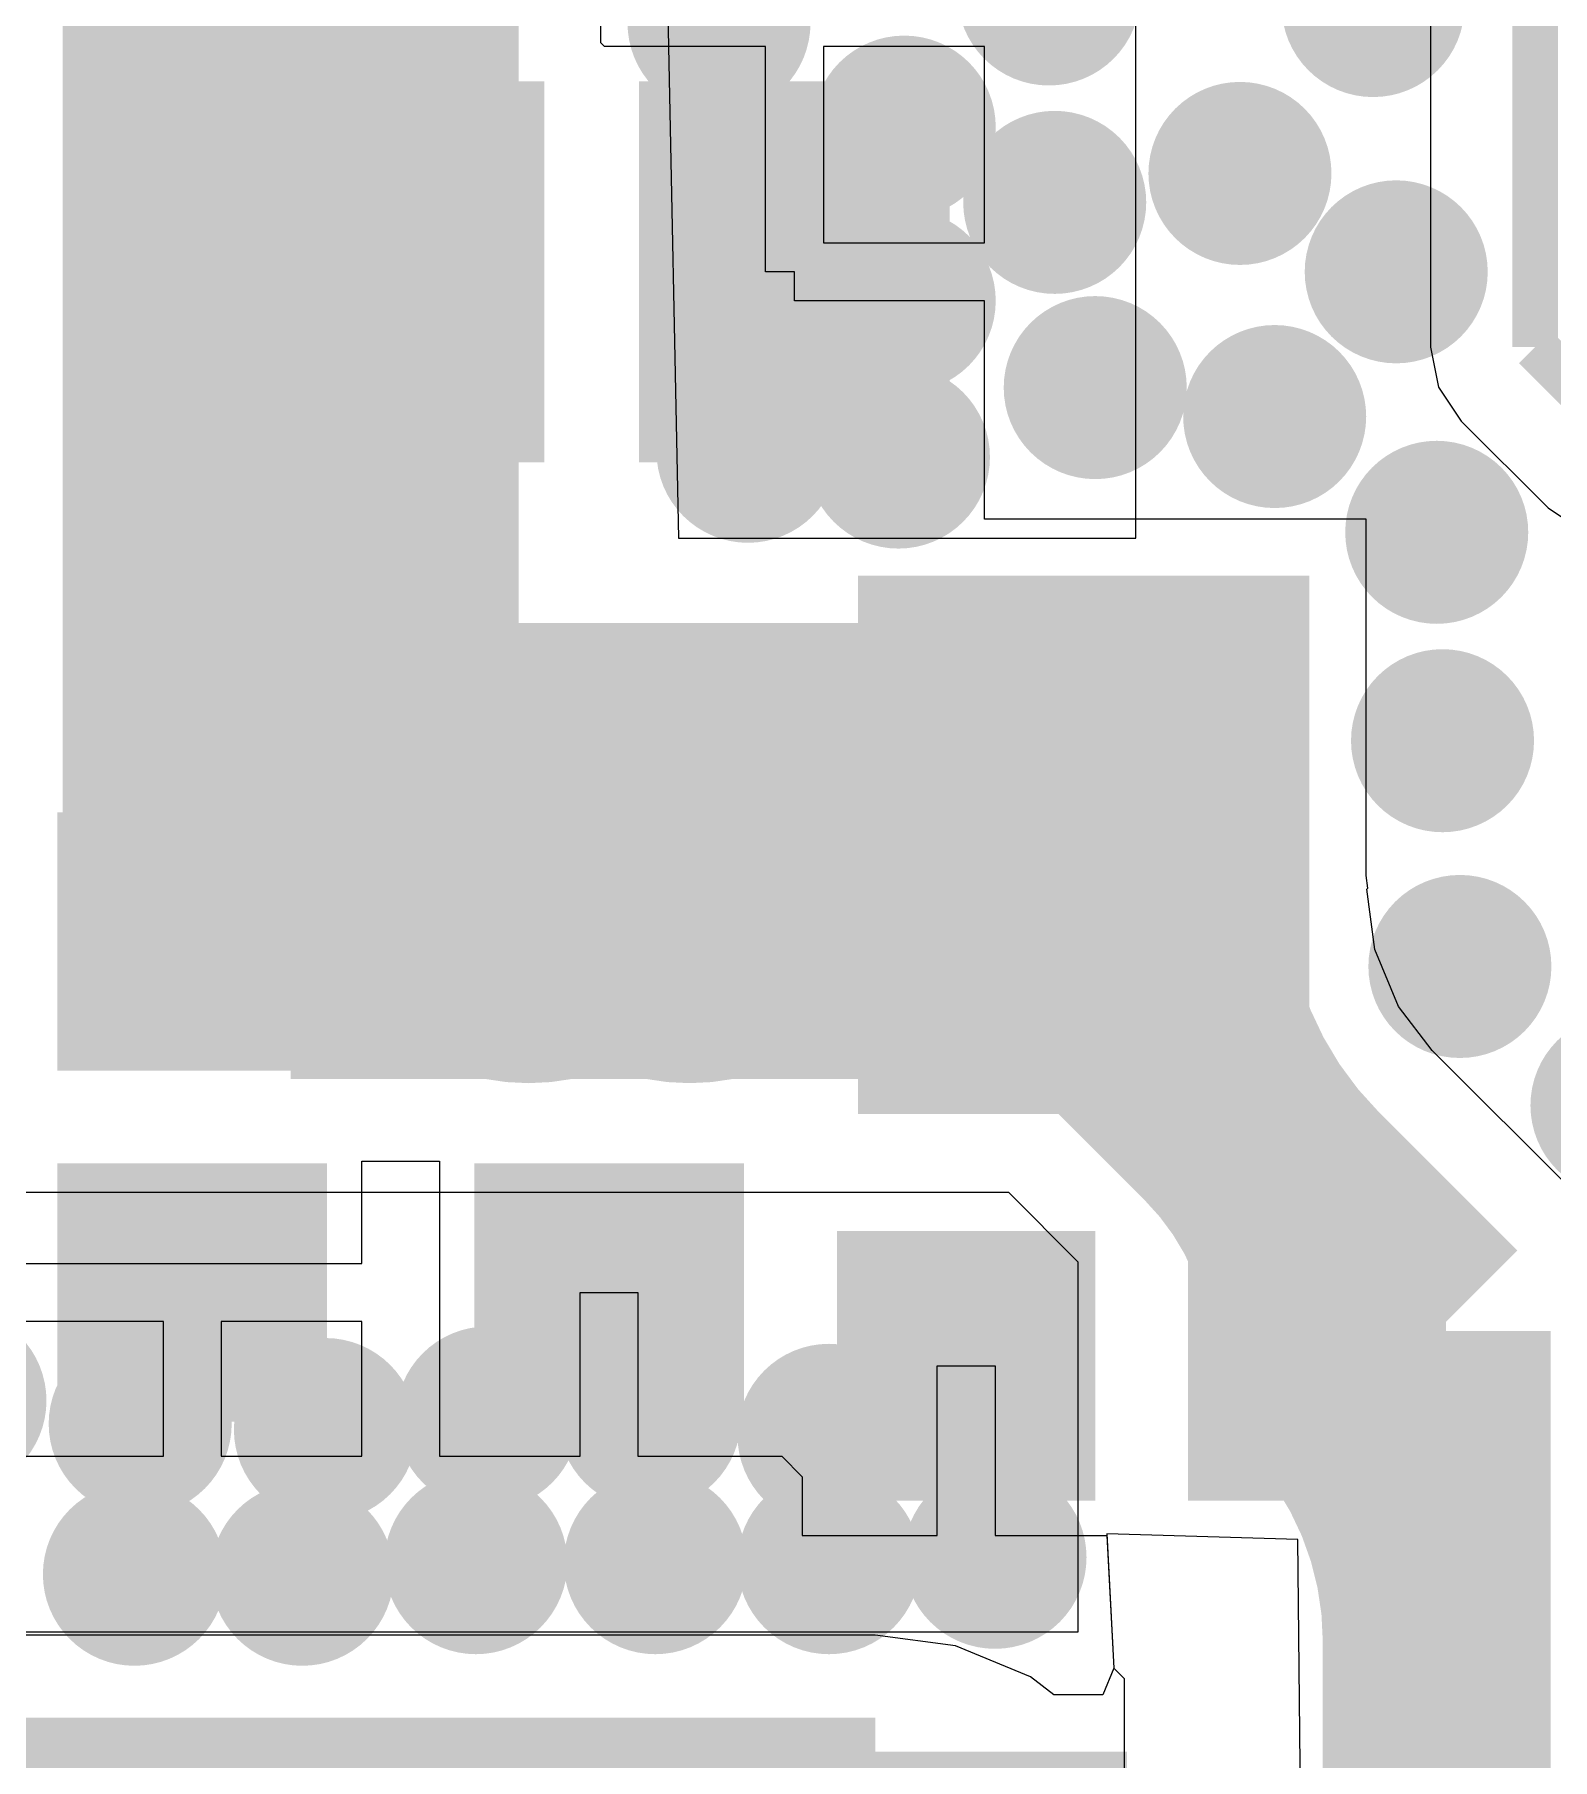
# Model space of a CAD drawing. Extents: x 56.2 to 141.8, y 48 to 96.4.
# Drawn here: x 100.07 to 106.73, y 60.66 to 68.22 of the extents above; entities that cross this region are included whole.
import ezdxf

# ---------------------------------------------------------------- set-up
doc = ezdxf.new("R2010")
doc.units = 0
doc.header["$MEASUREMENT"] = 0
for name, color, linetype in [('BOTTOMLAYER', 5, 'CONTINUOUS'), ('BOTTOMSOLDER', 6, 'CONTINUOUS'), ('MULTILAYER', 9, 'CONTINUOUS'), ('TOPLAYER', 1, 'CONTINUOUS'), ('TOPPASTE', 8, 'CONTINUOUS'), ('TOPSOLDER', 216, 'CONTINUOUS')]:
    doc.layers.add(name, color=color, linetype=linetype)

msp = doc.modelspace()

# ---------------------------------------------------------------- linework, layer by layer
at = {"layer": 'BOTTOMLAYER', "const_width": 0.299999}
for points in [[(104.371, 68.4022, 1), (104.671, 68.4022, 1)], [(105.7934, 68.3514, 1), (106.0934, 68.3514, 1)], [(102.9232, 68.2752, 1), (103.2232, 68.2752, 1)], [(103.736, 67.818, 1), (104.036, 67.818, 1)], [(105.2092, 67.6148, 1), (105.5092, 67.6148, 1)], [(104.3964, 67.4878, 1), (104.6964, 67.4878, 1)], [(105.895, 67.183, 1), (106.195, 67.183, 1)], [(103.736, 67.056, 1), (104.036, 67.056, 1)], [(104.5742, 66.675, 1), (104.8742, 66.675, 1)], [(105.3616, 66.548, 1), (105.6616, 66.548, 1)], [(103.0502, 66.3956, 1), (103.3502, 66.3956, 1)], [(103.7106, 66.3702, 1), (104.0106, 66.3702, 1)], [(106.0728, 66.04, 1), (106.3728, 66.04, 1)], [(106.0982, 65.1256, 1), (106.3982, 65.1256, 1)], [(106.1744, 64.135, 1), (106.4744, 64.135, 1)], [(101.9072, 62.1538, 1), (102.2072, 62.1538, 1)], [(102.6184, 62.1538, 1), (102.9184, 62.1538, 1)], [(100.3832, 62.1284, 1), (100.6832, 62.1284, 1)], [(101.196, 62.103, 1), (101.496, 62.103, 1)], [(103.4058, 62.0776, 1), (103.7058, 62.0776, 1)], [(104.117, 62.0776, 1), (104.417, 62.0776, 1)], [(104.134402, 61.542402, 1), (104.434401, 61.542402, 1)], [(100.3578, 61.468, 1), (100.6578, 61.468, 1)], [(101.0944, 61.468, 1), (101.3944, 61.468, 1)], [(101.8564, 61.5188, 1), (102.1564, 61.5188, 1)], [(102.6438, 61.5188, 1), (102.9438, 61.5188, 1)], [(103.4058, 61.5188, 1), (103.7058, 61.5188, 1)]]:
    msp.add_lwpolyline(points, format="xyb", close=True, dxfattribs=at)
at = {"layer": 'BOTTOMSOLDER', "const_width": 0.401599}
for points in [[(104.3202, 68.4022, 1), (104.7218, 68.4022, 1)], [(105.7426, 68.3514, 1), (106.1442, 68.3514, 1)], [(102.8724, 68.2752, 1), (103.274, 68.2752, 1)], [(103.6852, 67.818, 1), (104.0868, 67.818, 1)], [(105.1584, 67.6148, 1), (105.56, 67.6148, 1)], [(104.3456, 67.4878, 1), (104.7472, 67.4878, 1)], [(105.8442, 67.183, 1), (106.2458, 67.183, 1)], [(103.6852, 67.056, 1), (104.0868, 67.056, 1)], [(104.5234, 66.675, 1), (104.925, 66.675, 1)], [(105.3108, 66.548, 1), (105.7124, 66.548, 1)], [(102.9994, 66.3956, 1), (103.401, 66.3956, 1)], [(103.6598, 66.3702, 1), (104.0614, 66.3702, 1)], [(106.022, 66.04, 1), (106.4236, 66.04, 1)], [(106.0474, 65.1256, 1), (106.449, 65.1256, 1)], [(106.1236, 64.135, 1), (106.5252, 64.135, 1)], [(106.8348, 63.5254, 1), (107.2364, 63.5254, 1)], [(99.5196, 62.23, 1), (99.9212, 62.23, 1)], [(100.3324, 62.1284, 1), (100.734, 62.1284, 1)], [(101.8564, 62.1538, 1), (102.258, 62.1538, 1)], [(102.5676, 62.1538, 1), (102.9692, 62.1538, 1)], [(101.1452, 62.103, 1), (101.5468, 62.103, 1)], [(103.355, 62.0776, 1), (103.7566, 62.0776, 1)], [(104.0662, 62.0776, 1), (104.4678, 62.0776, 1)], [(101.8056, 61.5188, 1), (102.2072, 61.5188, 1)], [(102.593, 61.5188, 1), (102.9946, 61.5188, 1)], [(103.355, 61.5188, 1), (103.7566, 61.5188, 1)], [(104.083602, 61.542402, 1), (104.485201, 61.542402, 1)], [(100.307, 61.468, 1), (100.7086, 61.468, 1)], [(101.0436, 61.468, 1), (101.4452, 61.468, 1)]]:
    msp.add_lwpolyline(points, format="xyb", close=True, dxfattribs=at)
at = {"layer": 'MULTILAYER', "const_width": 0.299999}
for points in [[(104.371, 68.4022, 1), (104.671, 68.4022, 1)], [(105.7934, 68.3514, 1), (106.0934, 68.3514, 1)], [(102.9232, 68.2752, 1), (103.2232, 68.2752, 1)], [(103.736, 67.818, 1), (104.036, 67.818, 1)], [(105.2092, 67.6148, 1), (105.5092, 67.6148, 1)], [(104.3964, 67.4878, 1), (104.6964, 67.4878, 1)], [(105.895, 67.183, 1), (106.195, 67.183, 1)], [(103.736, 67.056, 1), (104.036, 67.056, 1)], [(104.5742, 66.675, 1), (104.8742, 66.675, 1)], [(105.3616, 66.548, 1), (105.6616, 66.548, 1)], [(103.0502, 66.3956, 1), (103.3502, 66.3956, 1)], [(103.7106, 66.3702, 1), (104.0106, 66.3702, 1)], [(106.0728, 66.04, 1), (106.3728, 66.04, 1)], [(106.0982, 65.1256, 1), (106.3982, 65.1256, 1)], [(106.1744, 64.135, 1), (106.4744, 64.135, 1)], [(101.9072, 62.1538, 1), (102.2072, 62.1538, 1)], [(102.6184, 62.1538, 1), (102.9184, 62.1538, 1)], [(100.3832, 62.1284, 1), (100.6832, 62.1284, 1)], [(101.196, 62.103, 1), (101.496, 62.103, 1)], [(103.4058, 62.0776, 1), (103.7058, 62.0776, 1)], [(104.117, 62.0776, 1), (104.417, 62.0776, 1)], [(104.134402, 61.542402, 1), (104.434401, 61.542402, 1)], [(100.3578, 61.468, 1), (100.6578, 61.468, 1)], [(101.0944, 61.468, 1), (101.3944, 61.468, 1)], [(101.8564, 61.5188, 1), (102.1564, 61.5188, 1)], [(102.6438, 61.5188, 1), (102.9438, 61.5188, 1)], [(103.4058, 61.5188, 1), (103.7058, 61.5188, 1)]]:
    msp.add_lwpolyline(points, format="xyb", close=True, dxfattribs=at)
at = {"layer": 'TOPLAYER'}
for p, q in [((106.195785, 72.098352), (106.195785, 66.8528)), ((102.7938, 70.993), (102.8954, 66.0146)), ((104.902, 66.0146), (104.902, 70.8914)), ((102.555248, 68.187159), (102.555248, 68.810198)), ((102.570407, 68.172002), (102.555248, 68.187159)), ((102.645053, 68.172), (102.570407, 68.172002)), ((102.645055, 68.172), (102.645053, 68.172002)), ((102.645053, 68.172002), (102.645053, 68.172)), ((103.277403, 68.172), (102.645055, 68.172)), ((103.277403, 67.183), (103.277403, 68.172)), ((104.238402, 68.172), (103.531403, 68.172)), ((103.531403, 68.172), (103.531403, 67.31)), ((104.238402, 67.31), (104.238402, 68.172)), ((103.531403, 67.31), (104.238402, 67.31)), ((103.404403, 67.183), (103.277403, 67.183)), ((103.404403, 67.056), (103.404403, 67.183)), ((104.238402, 67.056), (103.404403, 67.056)), ((104.238402, 66.194003), (104.238402, 67.056)), ((106.195785, 66.8528), (106.23071, 66.677217)), ((106.23071, 66.677217), (106.330168, 66.528368)), ((106.330168, 66.528368), (106.711168, 66.147368)), ((104.238405, 66.194003), (104.238402, 66.194003)), ((104.238405, 66.097899), (104.238405, 66.194003)), ((105.912399, 66.097899), (104.238405, 66.097899)), ((105.912399, 64.5336), (105.912399, 66.097899)), ((106.711168, 66.147368), (106.860017, 66.04791)), ((102.8954, 66.0146), (104.902, 66.0146)), ((105.919732, 64.4779), (105.912399, 64.5336)), ((105.916692, 64.47443), (105.919735, 64.4779)), ((105.951528, 64.209823), (105.916692, 64.47443)), ((105.919735, 64.4779), (105.919732, 64.4779)), ((106.055003, 63.960014), (105.951528, 64.209823)), ((106.203288, 63.766766), (106.055003, 63.960014)), ((106.829027, 63.141027), (106.203288, 63.766766)), ((101.505799, 62.831602), (101.505799, 63.279952)), ((101.505799, 63.279952), (101.846601, 63.279952)), ((101.846601, 63.279952), (101.846601, 61.985601)), ((99.822, 63.1444), (104.3432, 63.1444)), ((104.3432, 63.1444), (104.648, 62.8396)), ((100.017801, 62.831602), (101.505799, 62.831602)), ((104.648, 62.8396), (104.648, 61.214)), ((102.4636, 61.985601), (102.4636, 62.704602)), ((102.4636, 62.704602), (102.7176, 62.704602)), ((102.7176, 62.704602), (102.7176, 61.985601)), ((100.6348, 62.577602), (100.017801, 62.577602)), ((100.6348, 61.985601), (100.6348, 62.577602)), ((101.505799, 62.577602), (100.8888, 62.577602)), ((100.8888, 62.577602), (100.8888, 61.985601)), ((101.505799, 61.985601), (101.505799, 62.577602)), ((104.030402, 61.638401), (104.030402, 62.3824)), ((104.030402, 62.3824), (104.284402, 62.3824)), ((104.284402, 62.3824), (104.284402, 61.638401)), ((100.017801, 61.985601), (100.6348, 61.985601)), ((100.8888, 61.985601), (101.505799, 61.985601)), ((101.846601, 61.985601), (102.4636, 61.985601)), ((102.7176, 61.985601), (103.334596, 61.985601)), ((103.334596, 61.985601), (103.334596, 61.985599)), ((103.334596, 61.985599), (103.348597, 61.985599)), ((103.348597, 61.985599), (103.438401, 61.895794)), ((103.438401, 61.895794), (103.438401, 61.638401)), ((103.438401, 61.638401), (104.030402, 61.638401)), ((104.284402, 61.638401), (104.775389, 61.638401)), ((104.775, 61.6458), (104.806069, 61.055931)), ((105.6132, 61.6204), (104.775, 61.6458)), ((104.775389, 61.638401), (104.806069, 61.055936)), ((105.664, 56.8706), (105.6132, 61.6204)), ((103.759, 61.200248), (98.751093, 61.200248)), ((104.648, 61.214), (100.0252, 61.214)), ((104.11142, 61.15385), (103.759, 61.200248)), ((104.439824, 61.017823), (104.11142, 61.15385)), ((104.543073, 60.938598), (104.439824, 61.017823)), ((104.806069, 61.055931), (104.757466, 60.938598)), ((104.806069, 61.055936), (104.806067, 61.055933)), ((104.806067, 61.055933), (104.806069, 61.055931)), ((104.806069, 61.055931), (104.8512, 61.0108)), ((104.8512, 61.0108), (104.8512, 56.6166)), ((104.757466, 60.938598), (104.543073, 60.938598))]:
    msp.add_line(p, q, dxfattribs=at)
for points, const_width in [([(106.6546, 66.8528), (106.6546, 72.2884)], 0.2), ([(101.1936, 64.6416), (101.1936, 69.9008)], 2.000001), ([(106.6546, 66.8528), (107.0356, 66.4718)], 0.2), ([(101.1936, 64.6416), (104.116, 64.6416)], 2.000001), ([(104.116, 64.6416), (104.1654, 64.5922)], 2.000001), ([(104.1654, 64.5922), (106.2228, 62.5348)], 1.000001), ([(106.2228, 57.7596), (106.2228, 62.5348)], 1.000001), ([(98.187081, 59.8386), (103.4923, 59.8386)], 2.000001), ([(103.4923, 59.8386), (103.759, 59.8386)], 2.000001)]:
    msp.add_lwpolyline(points, dxfattribs=dict(at, const_width=const_width))
for points, const_width in [([(104.371, 68.4022, 1), (104.671, 68.4022, 1)], 0.299999), ([(105.7934, 68.3514, 1), (106.0934, 68.3514, 1)], 0.299999), ([(102.9232, 68.2752, 1), (103.2232, 68.2752, 1)], 0.299999), ([(103.736, 67.818, 1), (104.036, 67.818, 1)], 0.299999), ([(105.2092, 67.6148, 1), (105.5092, 67.6148, 1)], 0.299999), ([(104.3964, 67.4878, 1), (104.6964, 67.4878, 1)], 0.299999), ([(105.895, 67.183, 1), (106.195, 67.183, 1)], 0.299999), ([(103.736, 67.056, 1), (104.036, 67.056, 1)], 0.299999), ([(104.5742, 66.675, 1), (104.8742, 66.675, 1)], 0.299999), ([(105.3616, 66.548, 1), (105.6616, 66.548, 1)], 0.299999), ([(103.0502, 66.3956, 1), (103.3502, 66.3956, 1)], 0.299999), ([(103.7106, 66.3702, 1), (104.0106, 66.3702, 1)], 0.299999), ([(106.0728, 66.04, 1), (106.3728, 66.04, 1)], 0.299999), ([(101.78243, 64.6416, 1), (102.782428, 64.6416, 1)], 1.000001), ([(101.78243, 64.6416, 1), (102.782428, 64.6416, 1)], 1.000001), ([(101.78243, 64.6416, 1), (102.782428, 64.6416, 1)], 1.000001), ([(101.78243, 64.6416, 1), (102.782428, 64.6416, 1)], 1.000001), ([(101.78243, 64.6416, 1), (102.782428, 64.6416, 1)], 1.000001), ([(101.78243, 64.6416, 1), (102.782428, 64.6416, 1)], 1.000001), ([(101.78243, 64.6416, 1), (102.782428, 64.6416, 1)], 1.000001), ([(101.78243, 64.6416, 1), (102.782428, 64.6416, 1)], 1.000001), ([(101.78243, 64.6416, 1), (102.782428, 64.6416, 1)], 1.000001), ([(101.78243, 64.6416, 1), (102.782428, 64.6416, 1)], 1.000001), ([(101.78243, 64.6416, 1), (102.782428, 64.6416, 1)], 1.000001), ([(101.78243, 64.6416, 1), (102.782428, 64.6416, 1)], 1.000001), ([(102.398772, 64.6416, 1), (103.39877, 64.6416, 1)], 1.000001), ([(102.398772, 64.6416, 1), (103.39877, 64.6416, 1)], 1.000001), ([(102.398772, 64.6416, 1), (103.39877, 64.6416, 1)], 1.000001), ([(102.398772, 64.6416, 1), (103.39877, 64.6416, 1)], 1.000001), ([(102.398772, 64.6416, 1), (103.39877, 64.6416, 1)], 1.000001), ([(102.398772, 64.6416, 1), (103.39877, 64.6416, 1)], 1.000001), ([(102.398772, 64.6416, 1), (103.39877, 64.6416, 1)], 1.000001), ([(102.398772, 64.6416, 1), (103.39877, 64.6416, 1)], 1.000001), ([(102.398772, 64.6416, 1), (103.39877, 64.6416, 1)], 1.000001), ([(102.398772, 64.6416, 1), (103.39877, 64.6416, 1)], 1.000001), ([(102.398772, 64.6416, 1), (103.39877, 64.6416, 1)], 1.000001), ([(102.398772, 64.6416, 1), (103.39877, 64.6416, 1)], 1.000001), ([(101.737297, 64.622906, 1), (102.737295, 64.622906, 1)], 1.000001), ([(101.737297, 64.622906, 1), (102.737295, 64.622906, 1)], 1.000001), ([(101.737297, 64.622906, 1), (102.737295, 64.622906, 1)], 1.000001), ([(101.737297, 64.622906, 1), (102.737295, 64.622906, 1)], 1.000001), ([(101.737297, 64.622906, 1), (102.737295, 64.622906, 1)], 1.000001), ([(101.737297, 64.622906, 1), (102.737295, 64.622906, 1)], 1.000001), ([(101.737297, 64.622906, 1), (102.737295, 64.622906, 1)], 1.000001), ([(101.737297, 64.622906, 1), (102.737295, 64.622906, 1)], 1.000001), ([(101.737297, 64.622906, 1), (102.737295, 64.622906, 1)], 1.000001), ([(101.737297, 64.622906, 1), (102.737295, 64.622906, 1)], 1.000001), ([(101.737297, 64.622906, 1), (102.737295, 64.622906, 1)], 1.000001), ([(101.737297, 64.622906, 1), (102.737295, 64.622906, 1)], 1.000001), ([(102.443905, 64.622906, 1), (103.443903, 64.622906, 1)], 1.000001), ([(102.443905, 64.622906, 1), (103.443903, 64.622906, 1)], 1.000001), ([(102.443905, 64.622906, 1), (103.443903, 64.622906, 1)], 1.000001), ([(102.443905, 64.622906, 1), (103.443903, 64.622906, 1)], 1.000001), ([(102.443905, 64.622906, 1), (103.443903, 64.622906, 1)], 1.000001), ([(102.443905, 64.622906, 1), (103.443903, 64.622906, 1)], 1.000001), ([(102.443905, 64.622906, 1), (103.443903, 64.622906, 1)], 1.000001), ([(102.443905, 64.622906, 1), (103.443903, 64.622906, 1)], 1.000001), ([(102.443905, 64.622906, 1), (103.443903, 64.622906, 1)], 1.000001), ([(102.443905, 64.622906, 1), (103.443903, 64.622906, 1)], 1.000001), ([(102.443905, 64.622906, 1), (103.443903, 64.622906, 1)], 1.000001), ([(102.443905, 64.622906, 1), (103.443903, 64.622906, 1)], 1.000001), ([(106.0982, 65.1256, 1), (106.3982, 65.1256, 1)], 0.299999), ([(104.812399, 64.4779, 1), (105.312398, 64.4779, 1)], 0.499999), ([(104.812399, 64.4779, 1), (105.312398, 64.4779, 1)], 0.499999), ([(104.812399, 64.4779, 1), (105.312398, 64.4779, 1)], 0.499999), ([(104.812399, 64.4779, 1), (105.312398, 64.4779, 1)], 0.499999), ([(104.812399, 64.4779, 1), (105.312398, 64.4779, 1)], 0.499999), ([(104.812399, 64.4779, 1), (105.312398, 64.4779, 1)], 0.499999), ([(104.812399, 64.4779, 1), (105.312398, 64.4779, 1)], 0.499999), ([(104.812399, 64.4779, 1), (105.312398, 64.4779, 1)], 0.499999), ([(104.812399, 64.4779, 1), (105.312398, 64.4779, 1)], 0.499999), ([(104.812399, 64.4779, 1), (105.312398, 64.4779, 1)], 0.499999), ([(104.812399, 64.4779, 1), (105.312398, 64.4779, 1)], 0.499999), ([(104.812399, 64.4779, 1), (105.312398, 64.4779, 1)], 0.499999), ([(104.812399, 64.4779, 1), (105.312398, 64.4779, 1)], 0.499999), ([(104.812399, 64.4779, 1), (105.312398, 64.4779, 1)], 0.499999), ([(106.1744, 64.135, 1), (106.4744, 64.135, 1)], 0.299999), ([(105.045556, 63.462045, 1), (105.545555, 63.462045, 1)], 0.499999), ([(105.045556, 63.462045, 1), (105.545555, 63.462045, 1)], 0.499999), ([(105.045556, 63.462045, 1), (105.545555, 63.462045, 1)], 0.499999), ([(105.045556, 63.462045, 1), (105.545555, 63.462045, 1)], 0.499999), ([(105.045556, 63.462045, 1), (105.545555, 63.462045, 1)], 0.499999), ([(105.045556, 63.462045, 1), (105.545555, 63.462045, 1)], 0.499999), ([(105.045556, 63.462045, 1), (105.545555, 63.462045, 1)], 0.499999), ([(105.045556, 63.462045, 1), (105.545555, 63.462045, 1)], 0.499999), ([(105.045556, 63.462045, 1), (105.545555, 63.462045, 1)], 0.499999), ([(105.045556, 63.462045, 1), (105.545555, 63.462045, 1)], 0.499999), ([(105.045556, 63.462045, 1), (105.545555, 63.462045, 1)], 0.499999), ([(105.045556, 63.462045, 1), (105.545555, 63.462045, 1)], 0.499999), ([(105.045556, 63.462045, 1), (105.545555, 63.462045, 1)], 0.499999), ([(105.045556, 63.462045, 1), (105.545555, 63.462045, 1)], 0.499999), ([(105.365852, 63.141748, 1), (105.865851, 63.141748, 1)], 0.499999), ([(105.365852, 63.141748, 1), (105.865851, 63.141748, 1)], 0.499999), ([(105.365852, 63.141748, 1), (105.865851, 63.141748, 1)], 0.499999), ([(105.365852, 63.141748, 1), (105.865851, 63.141748, 1)], 0.499999), ([(105.365852, 63.141748, 1), (105.865851, 63.141748, 1)], 0.499999), ([(105.365852, 63.141748, 1), (105.865851, 63.141748, 1)], 0.499999), ([(105.365852, 63.141748, 1), (105.865851, 63.141748, 1)], 0.499999), ([(105.365852, 63.141748, 1), (105.865851, 63.141748, 1)], 0.499999), ([(105.365852, 63.141748, 1), (105.865851, 63.141748, 1)], 0.499999), ([(105.365852, 63.141748, 1), (105.865851, 63.141748, 1)], 0.499999), ([(105.365852, 63.141748, 1), (105.865851, 63.141748, 1)], 0.499999), ([(105.365852, 63.141748, 1), (105.865851, 63.141748, 1)], 0.499999), ([(105.365852, 63.141748, 1), (105.865851, 63.141748, 1)], 0.499999), ([(105.365852, 63.141748, 1), (105.865851, 63.141748, 1)], 0.499999), ([(105.482405, 62.407399, 1), (105.982404, 62.407399, 1)], 0.499999), ([(105.482405, 62.407399, 1), (105.982404, 62.407399, 1)], 0.499999), ([(105.482405, 62.407399, 1), (105.982404, 62.407399, 1)], 0.499999), ([(105.482405, 62.407399, 1), (105.982404, 62.407399, 1)], 0.499999), ([(105.482405, 62.407399, 1), (105.982404, 62.407399, 1)], 0.499999), ([(105.482405, 62.407399, 1), (105.982404, 62.407399, 1)], 0.499999), ([(105.482405, 62.407399, 1), (105.982404, 62.407399, 1)], 0.499999), ([(105.482405, 62.407399, 1), (105.982404, 62.407399, 1)], 0.499999), ([(105.482405, 62.407399, 1), (105.982404, 62.407399, 1)], 0.499999), ([(105.482405, 62.407399, 1), (105.982404, 62.407399, 1)], 0.499999), ([(105.482405, 62.407399, 1), (105.982404, 62.407399, 1)], 0.499999), ([(105.482405, 62.407399, 1), (105.982404, 62.407399, 1)], 0.499999), ([(105.482405, 62.407399, 1), (105.982404, 62.407399, 1)], 0.499999), ([(105.482405, 62.407399, 1), (105.982404, 62.407399, 1)], 0.499999), ([(105.472154, 62.382151, 1), (105.972153, 62.382151, 1)], 0.499999), ([(105.472154, 62.382151, 1), (105.972153, 62.382151, 1)], 0.499999), ([(105.472154, 62.382151, 1), (105.972153, 62.382151, 1)], 0.499999), ([(105.472154, 62.382151, 1), (105.972153, 62.382151, 1)], 0.499999), ([(105.472154, 62.382151, 1), (105.972153, 62.382151, 1)], 0.499999), ([(105.472154, 62.382151, 1), (105.972153, 62.382151, 1)], 0.499999), ([(105.472154, 62.382151, 1), (105.972153, 62.382151, 1)], 0.499999), ([(105.472154, 62.382151, 1), (105.972153, 62.382151, 1)], 0.499999), ([(105.472154, 62.382151, 1), (105.972153, 62.382151, 1)], 0.499999), ([(105.472154, 62.382151, 1), (105.972153, 62.382151, 1)], 0.499999), ([(105.472154, 62.382151, 1), (105.972153, 62.382151, 1)], 0.499999), ([(105.472154, 62.382151, 1), (105.972153, 62.382151, 1)], 0.499999), ([(105.472154, 62.382151, 1), (105.972153, 62.382151, 1)], 0.499999), ([(105.472154, 62.382151, 1), (105.972153, 62.382151, 1)], 0.499999), ([(101.9072, 62.1538, 1), (102.2072, 62.1538, 1)], 0.299999), ([(102.6184, 62.1538, 1), (102.9184, 62.1538, 1)], 0.299999), ([(100.3832, 62.1284, 1), (100.6832, 62.1284, 1)], 0.299999), ([(101.196, 62.103, 1), (101.496, 62.103, 1)], 0.299999), ([(103.4058, 62.0776, 1), (103.7058, 62.0776, 1)], 0.299999), ([(104.117, 62.0776, 1), (104.417, 62.0776, 1)], 0.299999), ([(104.134402, 61.542402, 1), (104.434401, 61.542402, 1)], 0.299999), ([(100.3578, 61.468, 1), (100.6578, 61.468, 1)], 0.299999), ([(101.0944, 61.468, 1), (101.3944, 61.468, 1)], 0.299999), ([(101.8564, 61.5188, 1), (102.1564, 61.5188, 1)], 0.299999), ([(102.6438, 61.5188, 1), (102.9438, 61.5188, 1)], 0.299999), ([(103.4058, 61.5188, 1), (103.7058, 61.5188, 1)], 0.299999), ([(105.9728, 61.173479, 1), (106.472799, 61.173479, 1)], 0.499999), ([(105.9728, 61.173479, 1), (106.472799, 61.173479, 1)], 0.499999), ([(105.9728, 61.173479, 1), (106.472799, 61.173479, 1)], 0.499999), ([(105.9728, 61.173479, 1), (106.472799, 61.173479, 1)], 0.499999), ([(105.9728, 61.173479, 1), (106.472799, 61.173479, 1)], 0.499999), ([(105.9728, 61.173479, 1), (106.472799, 61.173479, 1)], 0.499999), ([(105.9728, 61.173479, 1), (106.472799, 61.173479, 1)], 0.499999), ([(105.9728, 61.173479, 1), (106.472799, 61.173479, 1)], 0.499999), ([(105.9728, 61.173479, 1), (106.472799, 61.173479, 1)], 0.499999), ([(105.9728, 61.173479, 1), (106.472799, 61.173479, 1)], 0.499999), ([(105.9728, 61.173479, 1), (106.472799, 61.173479, 1)], 0.499999), ([(105.9728, 61.173479, 1), (106.472799, 61.173479, 1)], 0.499999), ([(105.9728, 61.173479, 1), (106.472799, 61.173479, 1)], 0.499999), ([(105.9728, 61.173479, 1), (106.472799, 61.173479, 1)], 0.499999)]:
    msp.add_lwpolyline(points, format="xyb", close=True, dxfattribs=dict(at, const_width=const_width))
for points, const_width in [([(102.237296, 64.622906, -0.198912), (102.282429, 64.6416)], 2.000001), ([(102.237296, 64.622906, -0.198912), (102.282429, 64.6416)], 2.000001), ([(102.237296, 64.622906, -0.198912), (102.282429, 64.6416)], 2.000001), ([(102.237296, 64.622906, -0.198912), (102.282429, 64.6416)], 2.000001), ([(102.237296, 64.622906, -0.198912), (102.282429, 64.6416)], 2.000001), ([(102.237296, 64.622906, -0.198912), (102.282429, 64.6416)], 2.000001), ([(102.237296, 64.622906, -0.198912), (102.282429, 64.6416)], 2.000001), ([(102.237296, 64.622906, -0.198912), (102.282429, 64.6416)], 2.000001), ([(102.237296, 64.622906, -0.198912), (102.282429, 64.6416)], 2.000001), ([(102.237296, 64.622906, -0.198912), (102.282429, 64.6416)], 2.000001), ([(102.237296, 64.622906, -0.198912), (102.282429, 64.6416)], 2.000001), ([(102.237296, 64.622906, -0.198912), (102.282429, 64.6416)], 2.000001), ([(102.898771, 64.6416, -0.198912), (102.943904, 64.622906)], 2.000001), ([(102.898771, 64.6416, -0.198912), (102.943904, 64.622906)], 2.000001), ([(102.898771, 64.6416, -0.198912), (102.943904, 64.622906)], 2.000001), ([(102.898771, 64.6416, -0.198912), (102.943904, 64.622906)], 2.000001), ([(102.898771, 64.6416, -0.198912), (102.943904, 64.622906)], 2.000001), ([(102.898771, 64.6416, -0.198912), (102.943904, 64.622906)], 2.000001), ([(102.898771, 64.6416, -0.198912), (102.943904, 64.622906)], 2.000001), ([(102.898771, 64.6416, -0.198912), (102.943904, 64.622906)], 2.000001), ([(102.898771, 64.6416, -0.198912), (102.943904, 64.622906)], 2.000001), ([(102.898771, 64.6416, -0.198912), (102.943904, 64.622906)], 2.000001), ([(102.898771, 64.6416, -0.198912), (102.943904, 64.622906)], 2.000001), ([(102.898771, 64.6416, -0.198912), (102.943904, 64.622906)], 2.000001), ([(105.615852, 63.141748, -0.198912), (105.062398, 64.4779)], 1.000001), ([(105.615852, 63.141748, -0.198912), (105.062398, 64.4779)], 1.000001), ([(105.615852, 63.141748, -0.198912), (105.062398, 64.4779)], 1.000001), ([(105.615852, 63.141748, -0.198912), (105.062398, 64.4779)], 1.000001), ([(105.615852, 63.141748, -0.198912), (105.062398, 64.4779)], 1.000001), ([(105.615852, 63.141748, -0.198912), (105.062398, 64.4779)], 1.000001), ([(105.615852, 63.141748, -0.198912), (105.062398, 64.4779)], 1.000001), ([(105.615852, 63.141748, -0.198912), (105.062398, 64.4779)], 1.000001), ([(105.615852, 63.141748, -0.198912), (105.062398, 64.4779)], 1.000001), ([(105.615852, 63.141748, -0.198912), (105.062398, 64.4779)], 1.000001), ([(105.615852, 63.141748, -0.198912), (105.062398, 64.4779)], 1.000001), ([(105.615852, 63.141748, -0.198912), (105.062398, 64.4779)], 1.000001), ([(105.615852, 63.141748, -0.198912), (105.062398, 64.4779)], 1.000001), ([(105.615852, 63.141748, -0.198912), (105.062398, 64.4779)], 1.000001), ([(105.295555, 63.462045, -0.198912), (105.732405, 62.407399)], 1.000001), ([(105.295555, 63.462045, -0.198912), (105.732405, 62.407399)], 1.000001), ([(105.295555, 63.462045, -0.198912), (105.732405, 62.407399)], 1.000001), ([(105.295555, 63.462045, -0.198912), (105.732405, 62.407399)], 1.000001), ([(105.295555, 63.462045, -0.198912), (105.732405, 62.407399)], 1.000001), ([(105.295555, 63.462045, -0.198912), (105.732405, 62.407399)], 1.000001), ([(105.295555, 63.462045, -0.198912), (105.732405, 62.407399)], 1.000001), ([(105.295555, 63.462045, -0.198912), (105.732405, 62.407399)], 1.000001), ([(105.295555, 63.462045, -0.198912), (105.732405, 62.407399)], 1.000001), ([(105.295555, 63.462045, -0.198912), (105.732405, 62.407399)], 1.000001), ([(105.295555, 63.462045, -0.198912), (105.732405, 62.407399)], 1.000001), ([(105.295555, 63.462045, -0.198912), (105.732405, 62.407399)], 1.000001), ([(105.295555, 63.462045, -0.198912), (105.732405, 62.407399)], 1.000001), ([(105.295555, 63.462045, -0.198912), (105.732405, 62.407399)], 1.000001), ([(105.722153, 62.382151, -0.198912), (106.2228, 61.173479)], 1.000001), ([(105.722153, 62.382151, -0.198912), (106.2228, 61.173479)], 1.000001), ([(105.722153, 62.382151, -0.198912), (106.2228, 61.173479)], 1.000001), ([(105.722153, 62.382151, -0.198912), (106.2228, 61.173479)], 1.000001), ([(105.722153, 62.382151, -0.198912), (106.2228, 61.173479)], 1.000001), ([(105.722153, 62.382151, -0.198912), (106.2228, 61.173479)], 1.000001), ([(105.722153, 62.382151, -0.198912), (106.2228, 61.173479)], 1.000001), ([(105.722153, 62.382151, -0.198912), (106.2228, 61.173479)], 1.000001), ([(105.722153, 62.382151, -0.198912), (106.2228, 61.173479)], 1.000001), ([(105.722153, 62.382151, -0.198912), (106.2228, 61.173479)], 1.000001), ([(105.722153, 62.382151, -0.198912), (106.2228, 61.173479)], 1.000001), ([(105.722153, 62.382151, -0.198912), (106.2228, 61.173479)], 1.000001), ([(105.722153, 62.382151, -0.198912), (106.2228, 61.173479)], 1.000001), ([(105.722153, 62.382151, -0.198912), (106.2228, 61.173479)], 1.000001)]:
    msp.add_lwpolyline(points, format="xyb", dxfattribs=dict(at, const_width=const_width))
for points in [[(101.044403, 66.448), (102.204401, 66.448), (101.044403, 67.918), (102.204401, 67.918)], [(102.824404, 66.448), (103.984402, 66.448), (102.824404, 67.918), (103.984402, 67.918)], [(105.5624, 63.5889), (105.5624, 65.7479), (103.7844, 63.5889), (103.7844, 65.7479)], [(101.251799, 63.779603), (101.251799, 64.709604), (100.271801, 63.779603), (100.271801, 64.709604)], [(103.080599, 63.779603), (103.080599, 64.709604), (102.100601, 63.779603), (102.100601, 64.709604)], [(101.251799, 62.239601), (101.251799, 63.169602), (100.271801, 62.239601), (100.271801, 63.169602)], [(103.080599, 62.239601), (103.080599, 63.169602), (102.100601, 62.239601), (102.100601, 63.169602)], [(103.692401, 61.892401), (104.622402, 61.892401), (103.692401, 62.872399), (104.622402, 62.872399)], [(105.232403, 61.892401), (106.162404, 61.892401), (105.232403, 62.872399), (106.162404, 62.872399)]]:
    msp.add_solid(points, dxfattribs=at)
at = {"layer": 'TOPPASTE'}
for points in [[(101.044403, 66.448), (102.204401, 66.448), (101.044403, 67.918), (102.204401, 67.918)], [(102.824404, 66.448), (103.984402, 66.448), (102.824404, 67.918), (103.984402, 67.918)], [(105.5624, 63.5889), (105.5624, 65.7479), (103.7844, 63.5889), (103.7844, 65.7479)], [(101.251799, 63.779603), (101.251799, 64.709604), (100.271801, 63.779603), (100.271801, 64.709604)], [(103.080599, 63.779603), (103.080599, 64.709604), (102.100601, 63.779603), (102.100601, 64.709604)], [(101.251799, 62.239601), (101.251799, 63.169602), (100.271801, 62.239601), (100.271801, 63.169602)], [(103.080599, 62.239601), (103.080599, 63.169602), (102.100601, 62.239601), (102.100601, 63.169602)], [(103.692401, 61.892401), (104.622402, 61.892401), (103.692401, 62.872399), (104.622402, 62.872399)], [(105.232403, 61.892401), (106.162404, 61.892401), (105.232403, 62.872399), (106.162404, 62.872399)]]:
    msp.add_solid(points, dxfattribs=at)
at = {"layer": 'TOPSOLDER', "const_width": 0.401599}
for points in [[(104.3202, 68.4022, 1), (104.7218, 68.4022, 1)], [(105.7426, 68.3514, 1), (106.1442, 68.3514, 1)], [(102.8724, 68.2752, 1), (103.274, 68.2752, 1)], [(103.6852, 67.818, 1), (104.0868, 67.818, 1)], [(105.1584, 67.6148, 1), (105.56, 67.6148, 1)], [(104.3456, 67.4878, 1), (104.7472, 67.4878, 1)], [(105.8442, 67.183, 1), (106.2458, 67.183, 1)], [(103.6852, 67.056, 1), (104.0868, 67.056, 1)], [(104.5234, 66.675, 1), (104.925, 66.675, 1)], [(105.3108, 66.548, 1), (105.7124, 66.548, 1)], [(102.9994, 66.3956, 1), (103.401, 66.3956, 1)], [(103.6598, 66.3702, 1), (104.0614, 66.3702, 1)], [(106.022, 66.04, 1), (106.4236, 66.04, 1)], [(106.0474, 65.1256, 1), (106.449, 65.1256, 1)], [(106.1236, 64.135, 1), (106.5252, 64.135, 1)], [(106.8348, 63.5254, 1), (107.2364, 63.5254, 1)], [(99.5196, 62.23, 1), (99.9212, 62.23, 1)], [(100.3324, 62.1284, 1), (100.734, 62.1284, 1)], [(101.8564, 62.1538, 1), (102.258, 62.1538, 1)], [(102.5676, 62.1538, 1), (102.9692, 62.1538, 1)], [(101.1452, 62.103, 1), (101.5468, 62.103, 1)], [(103.355, 62.0776, 1), (103.7566, 62.0776, 1)], [(104.0662, 62.0776, 1), (104.4678, 62.0776, 1)], [(101.8056, 61.5188, 1), (102.2072, 61.5188, 1)], [(102.593, 61.5188, 1), (102.9946, 61.5188, 1)], [(103.355, 61.5188, 1), (103.7566, 61.5188, 1)], [(104.083602, 61.542402, 1), (104.485201, 61.542402, 1)], [(100.307, 61.468, 1), (100.7086, 61.468, 1)], [(101.0436, 61.468, 1), (101.4452, 61.468, 1)]]:
    msp.add_lwpolyline(points, format="xyb", close=True, dxfattribs=at)
at = {"layer": 'TOPSOLDER'}
for points in [[(100.942803, 66.3464), (102.306001, 66.3464), (100.942803, 68.0196), (102.306001, 68.0196)], [(102.722804, 66.3464), (104.086002, 66.3464), (102.722804, 68.0196), (104.086002, 68.0196)], [(105.664, 63.4873), (105.664, 65.8495), (103.6828, 63.4873), (103.6828, 65.8495)], [(101.353399, 63.678003), (101.353399, 64.811204), (100.170201, 63.678003), (100.170201, 64.811204)], [(103.182199, 63.678003), (103.182199, 64.811204), (101.999001, 63.678003), (101.999001, 64.811204)], [(101.353399, 62.138001), (101.353399, 63.271202), (100.170201, 62.138001), (100.170201, 63.271202)], [(103.182199, 62.138001), (103.182199, 63.271202), (101.999001, 62.138001), (101.999001, 63.271202)], [(103.590801, 61.790801), (104.724002, 61.790801), (103.590801, 62.973999), (104.724002, 62.973999)], [(105.130803, 61.790801), (106.264004, 61.790801), (105.130803, 62.973999), (106.264004, 62.973999)], [(104.8639, 58.987002), (104.8639, 60.690199), (102.1207, 58.987002), (102.1207, 60.690199)]]:
    msp.add_solid(points, dxfattribs=at)

doc.saveas('drawing.dxf')
